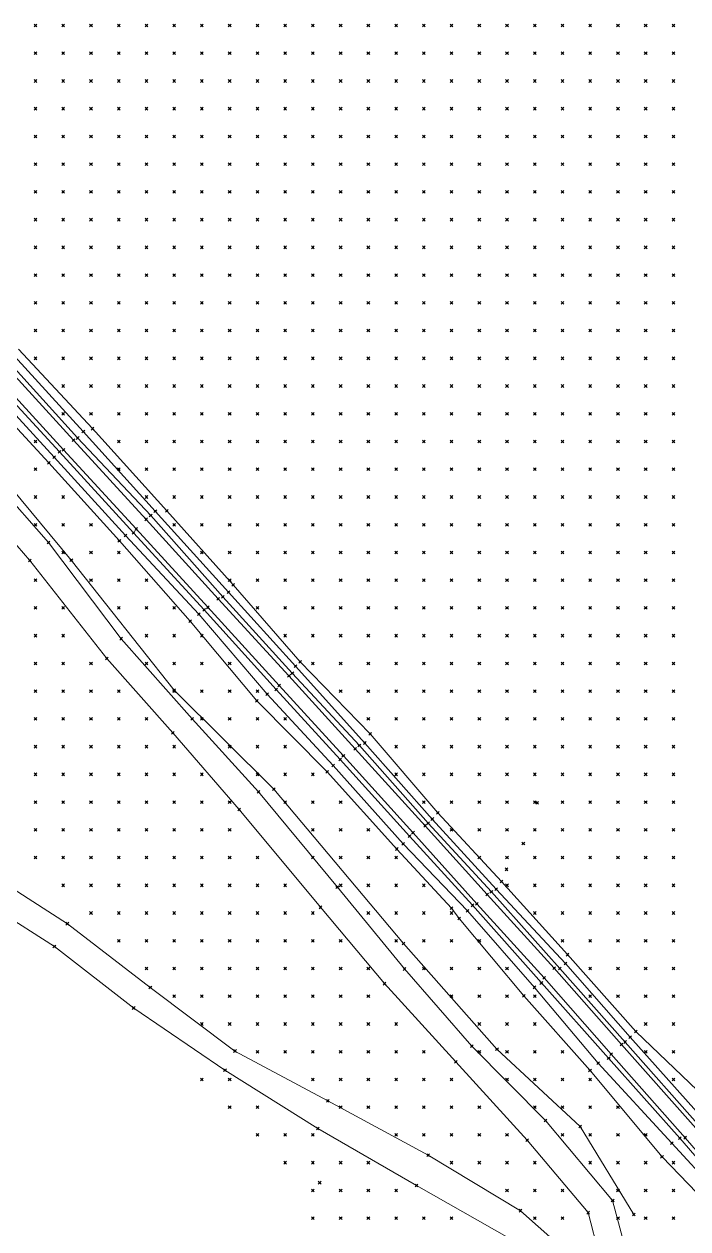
# Model space of a CAD drawing. Header units: metres. Extents: x 441556 to 446409, y 432338 to 461058.
# Drawn here: x 441859.8 to 441931.6, y 451925 to 452055.3 of the extents above; entities that cross this region are included whole.
import ezdxf

# ---------------------------------------------------------------- set-up
doc = ezdxf.new("R2010")
doc.units = ezdxf.units.M
doc.header["$MEASUREMENT"] = 0
doc.header["$PDMODE"] = 35
doc.header["$PDSIZE"] = 0.15
for name, color, linetype, lineweight in [('DTM-BRE-RevN_GRP_CALE FERATA', 2, 'Continuous', 0), ('DTM-BRE-RevN_GRP_DRUM PAMANT', 2, 'Continuous', 0), ('DTM-BRE-RevN_GRP_DRUM PIATRA', 2, 'Continuous', 0), ('DTM-BRE-RevN_GRP_TALUZ JOS', 2, 'Continuous', 0), ('DTM-BRE-RevN_GRP_TALUZ SUS', 2, 'Continuous', 0), ('DTM-BRE-RevN_YP_RevK_0YP', 1, 'Continuous', 0), ('DTM-NOK-RevN_LIDAR_co_lidar', 91, 'Continuous', 0), ('DTM-NOK-RevN_RTK', 32, 'Continuous', 0)]:
    doc.layers.add(name, color=color, linetype=linetype, lineweight=lineweight)

msp = doc.modelspace()

# ---------------------------------------------------------------- linework, layer by layer
at = {"layer": 'DTM-BRE-RevN_GRP_CALE FERATA'}
for p, q in [((441857.672, 452018.463, 361.531), (441865.14, 452010.286, 361.534)), ((441864.057, 452009.257, 361.549), (441856.546, 452017.447, 361.533)), ((441865.14, 452010.286, 361.534), (441873.003, 452001.728, 361.48)), ((441871.921, 452000.687, 361.494), (441864.057, 452009.257, 361.549)), ((441873.003, 452001.728, 361.48), (441880.79, 451993.133, 361.503)), ((441879.656, 451992.215, 361.483), (441871.921, 452000.687, 361.494)), ((441880.79, 451993.133, 361.503), (441888.441, 451984.808, 361.484)), ((441887.376, 451983.751, 361.489), (441879.656, 451992.215, 361.483)), ((441888.441, 451984.808, 361.484), (441895.606, 451976.911, 361.462)), ((441894.319, 451976.16, 361.464), (441887.376, 451983.751, 361.489)), ((441901.848, 451967.848, 361.445), (441894.319, 451976.16, 361.464)), ((441895.606, 451976.911, 361.462), (441903.175, 451968.599, 361.437)), ((441903.175, 451968.599, 361.437), (441909.864, 451961.161, 361.457)), ((441908.76, 451960.161, 361.476), (441901.848, 451967.848, 361.445)), ((441909.864, 451961.161, 361.457), (441917.109, 451953.193, 361.454)), ((441916.026, 451952.15, 361.431), (441908.76, 451960.161, 361.476)), ((441917.109, 451953.193, 361.454), (441924.395, 451944.933, 361.512)), ((441923.289, 451943.892, 361.515), (441916.026, 451952.15, 361.431)), ((441924.395, 451944.933, 361.512), (441932.422, 451935.875, 361.552)), ((441931.289, 451934.865, 361.566), (441923.289, 451943.892, 361.515)), ((441938.816, 451926.144, 361.604), (441931.289, 451934.865, 361.566))]:
    msp.add_line(p, q, dxfattribs=at)
at = {"layer": 'DTM-BRE-RevN_GRP_DRUM PAMANT'}
for p, q in [((441864.472, 451958.004, 355.304), (441855.024, 451964.063, 355.163)), ((441853.413, 451961.698, 355.155), (441863.068, 451955.548, 355.217)), ((441873.443, 451951.107, 355.328), (441864.472, 451958.004, 355.304)), ((441863.068, 451955.548, 355.217), (441871.646, 451948.887, 355.282)), ((441882.6, 451944.236, 355.528), (441873.443, 451951.107, 355.328)), ((441871.646, 451948.887, 355.282), (441881.52, 451942.16, 355.455)), ((441892.639, 451938.852, 355.901), (441882.6, 451944.236, 355.528)), ((441881.52, 451942.16, 355.455), (441891.559, 451935.853, 355.694)), ((441903.501, 451932.979, 355.822), (441892.639, 451938.852, 355.901)), ((441891.559, 451935.853, 355.694), (441902.222, 451929.701, 355.662)), ((441913.465, 451926.97, 356.019), (441903.501, 451932.979, 355.822)), ((441902.222, 451929.701, 355.662), (441912.253, 451924.013, 355.778)), ((441921.338, 451920.018, 356.461), (441913.465, 451926.97, 356.019))]:
    msp.add_line(p, q, dxfattribs=at)
at = {"layer": 'DTM-BRE-RevN_GRP_DRUM PIATRA'}
for p, q in [((441862.421, 451999.232, 356.593), (441854.438, 452008.31, 356.632)), ((441860.405, 451997.283, 356.599), (441852.395, 452006.51, 356.672)), ((441870.283, 451988.826, 356.617), (441862.421, 451999.232, 356.593)), ((441868.751, 451986.694, 356.458), (441860.405, 451997.283, 356.599)), ((441877.98, 451980.151, 356.763), (441870.283, 451988.826, 356.617)), ((441875.89, 451978.633, 356.704), (441868.751, 451986.694, 356.458)), ((441885.152, 451972.27, 356.637), (441877.98, 451980.151, 356.763)), ((441883.058, 451970.364, 356.545), (441875.89, 451978.633, 356.704)), ((441893.671, 451961.944, 356.278), (441885.152, 451972.27, 356.637)), ((441891.842, 451959.774, 356.202), (441883.058, 451970.364, 356.545)), ((441900.939, 451953.108, 356.354), (441893.671, 451961.944, 356.278)), ((441898.764, 451951.523, 356.236), (441891.842, 451959.774, 356.202)), ((441908.218, 451944.766, 356.317), (441900.939, 451953.108, 356.354)), ((441906.479, 451943.076, 356.189), (441898.764, 451951.523, 356.236)), ((441916.185, 451936.718, 356.482), (441908.218, 451944.766, 356.317)), ((441914.191, 451934.6, 356.44), (441906.479, 451943.076, 356.189)), ((441923.443, 451928.082, 356.481), (441916.185, 451936.718, 356.482)), ((441920.795, 451926.76, 356.421), (441914.191, 451934.6, 356.44)), ((441926.129, 451917.898, 356.816), (441923.443, 451928.082, 356.481)), ((441923.146, 451917.752, 356.505), (441920.795, 451926.76, 356.421))]:
    msp.add_line(p, q, dxfattribs=at)
at = {"layer": 'DTM-BRE-RevN_GRP_TALUZ JOS'}
for p, q in [((441858.769, 452019.358, 361.183), (441866.2, 452011.23, 361.007)), ((441863.042, 452008.457, 360.919), (441855.42, 452016.762, 360.833)), ((441866.2, 452011.23, 361.007), (441873.983, 452002.617, 361.07)), ((441870.765, 451999.974, 360.77), (441863.042, 452008.457, 360.919)), ((441857.17, 452006.589, 356.77), (441864.898, 451997.32, 356.505)), ((441873.983, 452002.617, 361.07), (441881.902, 451993.863, 361.187)), ((441878.679, 451991.467, 360.929), (441870.765, 451999.974, 360.77)), ((441864.898, 451997.32, 356.505), (441876.017, 451983.246, 356.8)), ((441881.902, 451993.863, 361.187), (441889.153, 451985.854, 361.227)), ((441886.075, 451982.833, 360.812), (441878.679, 451991.467, 360.929)), ((441889.153, 451985.854, 361.227), (441896.651, 451977.544, 361.249)), ((441876.017, 451983.246, 356.8), (441886.794, 451972.555, 356.633)), ((441893.217, 451975.112, 360.779), (441886.075, 451982.833, 360.812)), ((441896.651, 451977.544, 361.249), (441903.937, 451969.321, 361.222)), ((441900.778, 451966.645, 360.854), (441893.217, 451975.112, 360.779)), ((441886.794, 451972.555, 356.633), (441900.824, 451955.861, 356.517)), ((441903.937, 451969.321, 361.222), (441910.84, 451961.749, 361.117)), ((441907.733, 451959.406, 360.841), (441900.778, 451966.645, 360.854)), ((441910.84, 451961.749, 361.117), (441918.333, 451953.705, 361.199)), ((441914.986, 451951.12, 360.798), (441907.733, 451959.406, 360.841)), ((441900.824, 451955.861, 356.517), (441910.933, 451944.424, 356.446)), ((441918.333, 451953.705, 361.199), (441925.324, 451945.735, 361.128)), ((441921.865, 451942.932, 360.804), (441914.986, 451951.12, 360.798)), ((441925.324, 451945.735, 361.128), (441933.409, 451936.698, 361.052)), ((441910.933, 451944.424, 356.446), (441919.941, 451936.064, 356.521)), ((441929.852, 451934.264, 360.915), (441921.865, 451942.932, 360.804)), ((441919.941, 451936.064, 356.521), (441925.724, 451926.558, 356.945)), ((441937.583, 451925.836, 360.895), (441929.852, 451934.264, 360.915))]:
    msp.add_line(p, q, dxfattribs=at)
at = {"layer": 'DTM-BRE-RevN_GRP_TALUZ SUS'}
for p, q in [((441865.582, 452010.528, 361.331), (441858.087, 452018.822, 361.375)), ((441856.09, 452017.188, 361.259), (441863.623, 452009.032, 361.24)), ((441873.487, 452002.155, 361.271), (441865.582, 452010.528, 361.331)), ((441863.623, 452009.032, 361.24), (441871.618, 452000.263, 361.219)), ((441881.276, 451993.36, 361.296), (441873.487, 452002.155, 361.271)), ((441871.618, 452000.263, 361.219), (441879.261, 451991.949, 361.219)), ((441888.799, 451985.094, 361.295), (441881.276, 451993.36, 361.296)), ((441879.261, 451991.949, 361.219), (441887.06, 451983.335, 361.215)), ((441896.049, 451977.28, 361.38), (441888.799, 451985.094, 361.295)), ((441887.06, 451983.335, 361.215), (441893.965, 451975.763, 361.262)), ((441903.491, 451968.863, 361.266), (441896.049, 451977.28, 361.38)), ((441893.965, 451975.763, 361.262), (441901.461, 451967.467, 361.173)), ((441910.328, 451961.453, 361.295), (441903.491, 451968.863, 361.266)), ((441901.461, 451967.467, 361.173), (441908.294, 451959.993, 361.187)), ((441917.724, 451953.16, 361.32), (441910.328, 451961.453, 361.295)), ((441908.294, 451959.993, 361.187), (441915.733, 451951.592, 361.185)), ((441924.792, 451945.209, 361.317), (441917.724, 451953.16, 361.32)), ((441915.733, 451951.592, 361.185), (441923.01, 451943.46, 361.307)), ((441932.908, 451936.055, 361.278), (441924.792, 451945.209, 361.317)), ((441923.01, 451943.46, 361.307), (441930.705, 451934.804, 361.212)), ((441930.705, 451934.804, 361.212), (441938.191, 451926.168, 361.412))]:
    msp.add_line(p, q, dxfattribs=at)
at = {"layer": 'DTM-BRE-RevN_YP_RevK_0YP'}
for p, q in [((441867.203, 452011.54, 361.728), (441859.183, 452020.126, 361.937)), ((441854.929, 452015.982, 360.85), (441862.46, 452007.851, 360.347)), ((441875.229, 452002.657, 361.91), (441867.203, 452011.54, 361.728)), ((441862.46, 452007.851, 360.347), (441870.094, 451999.399, 360.647)), ((441882.392, 451994.645, 362.03), (441875.229, 452002.657, 361.91)), ((441870.094, 451999.399, 360.647), (441877.749, 451990.707, 361.083)), ((441889.656, 451986.319, 362.06), (441882.392, 451994.645, 362.03)), ((441877.749, 451990.707, 361.083), (441884.958, 451982.109, 360.466)), ((441897.212, 451978.544, 362.227), (441889.656, 451986.319, 362.06)), ((441884.958, 451982.109, 360.466), (441892.568, 451974.429, 360.753)), ((441904.548, 451969.984, 362.106), (441897.212, 451978.544, 362.227)), ((441892.568, 451974.429, 360.753), (441900.105, 451966.076, 360.582)), ((441911.413, 451962.573, 362.291), (441904.548, 451969.984, 362.106)), ((441900.105, 451966.076, 360.582), (441906.024, 451959.693, 360.769)), ((441918.564, 451954.656, 361.954), (441911.413, 451962.573, 362.291)), ((441906.024, 451959.693, 360.769), (441906.847, 451958.577, 360.863)), ((441906.847, 451958.577, 360.863), (441913.846, 451950.198, 360.858)), ((441925.955, 451946.355, 361.919), (441918.564, 451954.656, 361.954)), ((441913.846, 451950.198, 360.858), (441920.995, 451942.135, 360.648)), ((441934.279, 451938.381, 362.046), (441925.955, 451946.355, 361.919)), ((441920.995, 451942.135, 360.648), (441928.784, 451932.794, 360.762)), ((441928.784, 451932.794, 360.762), (441935.173, 451926.157, 360.871))]:
    msp.add_line(p, q, dxfattribs=at)
at = {"layer": 'DTM-NOK-RevN_LIDAR_co_lidar'}
for p in [(441861.031, 452055.135, 378.866), (441864.03, 452055.135, 380.051), (441867.03, 452055.135, 380.851), (441870.029, 452055.135, 382.812), (441873.028, 452055.135, 384.113), (441876.028, 452055.135, 385.192), (441879.027, 452055.135, 385.827), (441882.026, 452055.135, 386.61), (441885.026, 452055.135, 387.612), (441888.025, 452055.135, 388.429), (441891.024, 452055.135, 389.31), (441894.024, 452055.135, 390.402), (441897.023, 452055.135, 392.152), (441900.022, 452055.135, 392.673), (441903.022, 452055.135, 392.794), (441906.021, 452055.135, 392.838), (441909.02, 452055.135, 392.843), (441912.02, 452055.135, 396.794), (441915.019, 452055.135, 401.577), (441918.018, 452055.135, 405.1), (441921.018, 452055.135, 407.518), (441924.017, 452055.135, 409.852), (441927.016, 452055.135, 412.073), (441930.016, 452055.135, 413.109), (441861.031, 452052.136, 378.224), (441864.03, 452052.136, 379.101), (441867.03, 452052.136, 380.073), (441870.029, 452052.136, 381.723), (441873.028, 452052.136, 383.28), (441876.028, 452052.136, 384.149), (441879.027, 452052.136, 385.055), (441882.026, 452052.136, 386.548), (441885.026, 452052.136, 387.271), (441888.025, 452052.136, 387.772), (441891.024, 452052.136, 388.522), (441894.024, 452052.136, 389.017), (441897.023, 452052.136, 390.907), (441900.022, 452052.136, 392.176), (441903.022, 452052.136, 392.471), (441906.021, 452052.136, 392.527), (441909.02, 452052.136, 392.6), (441912.02, 452052.136, 395.351), (441915.019, 452052.136, 399.105), (441918.018, 452052.136, 402.242), (441921.018, 452052.136, 405.55), (441924.017, 452052.136, 408.675), (441927.016, 452052.136, 410.733), (441930.016, 452052.136, 411.74), (441861.031, 452049.136, 376.85), (441864.03, 452049.136, 377.832), (441867.03, 452049.136, 378.33), (441870.029, 452049.136, 379.577), (441873.028, 452049.136, 382.118), (441876.028, 452049.136, 383.177), (441879.027, 452049.136, 383.902), (441882.026, 452049.136, 385.097), (441885.026, 452049.136, 385.128), (441888.025, 452049.136, 387.281), (441891.024, 452049.136, 387.221), (441894.024, 452049.136, 388.402), (441897.023, 452049.136, 389.64), (441900.022, 452049.136, 390.699), (441903.022, 452049.136, 392.3), (441906.021, 452049.136, 392.618), (441909.02, 452049.136, 392.596), (441912.02, 452049.136, 393.871), (441915.019, 452049.136, 395.599), (441918.018, 452049.136, 399.298), (441921.018, 452049.136, 403.651), (441924.017, 452049.136, 404.777), (441927.016, 452049.136, 406.422), (441930.016, 452049.136, 410.107), (441861.031, 452046.137, 374.916), (441864.03, 452046.137, 376.21), (441867.03, 452046.137, 376.725), (441870.029, 452046.137, 377.996), (441873.028, 452046.137, 380.347), (441876.028, 452046.137, 379.907), (441879.027, 452046.137, 380.797), (441882.026, 452046.137, 381.132), (441885.026, 452046.137, 381.366), (441888.025, 452046.137, 383.117), (441891.024, 452046.137, 385.212), (441894.024, 452046.137, 388.106), (441897.023, 452046.137, 389.338), (441900.022, 452046.137, 391.019), (441903.022, 452046.137, 392.056), (441906.021, 452046.137, 392.565), (441909.02, 452046.137, 392.811), (441912.02, 452046.137, 393.015), (441915.019, 452046.137, 393.743), (441918.018, 452046.137, 395.984), (441921.018, 452046.137, 399.195), (441924.017, 452046.137, 402.404), (441927.016, 452046.137, 404.962), (441930.016, 452046.137, 407.001), (441861.031, 452043.138, 373.54), (441864.03, 452043.138, 372.932), (441867.03, 452043.138, 373.453), (441870.029, 452043.138, 375.434), (441873.028, 452043.138, 376.602), (441876.028, 452043.138, 376.936), (441879.027, 452043.138, 377.761), (441882.026, 452043.138, 378.015), (441885.026, 452043.138, 378.915), (441888.025, 452043.138, 383.042), (441891.024, 452043.138, 382.582), (441894.024, 452043.138, 383.701), (441897.023, 452043.138, 385.231), (441900.022, 452043.138, 387.81), (441903.022, 452043.138, 391.237), (441906.021, 452043.138, 392.626), (441909.02, 452043.138, 392.938), (441912.02, 452043.138, 393.178), (441915.019, 452043.138, 393.793), (441918.018, 452043.138, 395.846), (441921.018, 452043.138, 399.047), (441924.017, 452043.138, 401.658), (441927.016, 452043.138, 403.294), (441930.016, 452043.138, 405.344), (441861.031, 452040.138, 372.395), (441864.03, 452040.138, 373.708), (441867.03, 452040.138, 372.687), (441870.029, 452040.138, 372.269), (441873.028, 452040.138, 373.89), (441876.028, 452040.138, 375.159), (441879.027, 452040.138, 376.636), (441882.026, 452040.138, 378.467), (441885.026, 452040.138, 378.353), (441888.025, 452040.138, 377.651), (441891.024, 452040.138, 380.212), (441894.024, 452040.138, 381.721), (441897.023, 452040.138, 382.273), (441900.022, 452040.138, 388.406), (441903.022, 452040.138, 391.871), (441906.021, 452040.138, 392.64), (441909.02, 452040.138, 393.048), (441912.02, 452040.138, 393.429), (441915.019, 452040.138, 394.125), (441918.018, 452040.138, 395.011), (441921.018, 452040.138, 397.344), (441924.017, 452040.138, 400.295), (441927.016, 452040.138, 402.271), (441930.016, 452040.138, 405.147), (441861.031, 452037.139, 370.358), (441864.03, 452037.139, 371.725), (441867.03, 452037.139, 372.426), (441870.029, 452037.139, 372.35), (441873.028, 452037.139, 373.304), (441876.028, 452037.139, 373.964), (441879.027, 452037.139, 376.605), (441882.026, 452037.139, 378.929), (441885.026, 452037.139, 377.349), (441888.025, 452037.139, 376.264), (441891.024, 452037.139, 378.068), (441894.024, 452037.139, 377.348), (441897.023, 452037.139, 378.265), (441900.022, 452037.139, 384.001), (441903.022, 452037.139, 390.931), (441906.021, 452037.139, 393.102), (441909.02, 452037.139, 393.485), (441912.02, 452037.139, 394.129), (441915.019, 452037.139, 394.808), (441918.018, 452037.139, 396.157), (441921.018, 452037.139, 397.761), (441924.017, 452037.139, 399.07), (441927.016, 452037.139, 400.631), (441930.016, 452037.139, 403.117), (441861.031, 452034.14, 367.315), (441864.03, 452034.14, 369.706), (441867.03, 452034.14, 371.683), (441870.029, 452034.14, 371.881), (441873.028, 452034.14, 372.557), (441876.028, 452034.14, 373.094), (441879.027, 452034.14, 375.044), (441882.026, 452034.14, 376.405), (441885.026, 452034.14, 375.549), (441888.025, 452034.14, 374.293), (441891.024, 452034.14, 375.405), (441894.024, 452034.14, 375.544), (441897.023, 452034.14, 378.723), (441900.022, 452034.14, 383.137), (441903.022, 452034.14, 388.805), (441906.021, 452034.14, 392.676), (441909.02, 452034.14, 394.344), (441912.02, 452034.14, 394.448), (441915.019, 452034.14, 395.057), (441918.018, 452034.14, 396.052), (441921.018, 452034.14, 396.64), (441924.017, 452034.14, 397.057), (441927.016, 452034.14, 398.169), (441930.016, 452034.14, 400.661), (441861.031, 452031.14, 367.02), (441864.03, 452031.14, 369.025), (441867.03, 452031.14, 371.98), (441870.029, 452031.14, 372.336), (441873.028, 452031.14, 372.156), (441876.028, 452031.14, 372.319), (441879.027, 452031.14, 373.156), (441882.026, 452031.14, 374.064), (441885.026, 452031.14, 374.013), (441888.025, 452031.14, 373.225), (441891.024, 452031.14, 373.042), (441894.024, 452031.14, 375.217), (441897.023, 452031.14, 379.555), (441900.022, 452031.14, 382.01), (441903.022, 452031.14, 388.796), (441906.021, 452031.14, 391.896), (441909.02, 452031.14, 394.335), (441912.02, 452031.14, 394.739), (441915.019, 452031.14, 395.339), (441918.018, 452031.14, 396.265), (441921.018, 452031.14, 396.62), (441924.017, 452031.14, 396.993), (441927.016, 452031.14, 397.395), (441930.016, 452031.14, 398.829), (441861.031, 452028.141, 365.874), (441864.03, 452028.141, 366.958), (441867.03, 452028.141, 370.049), (441870.029, 452028.141, 371.111), (441873.028, 452028.141, 371.639), (441876.028, 452028.141, 372.168), (441879.027, 452028.141, 372.473), (441882.026, 452028.141, 372.054), (441885.026, 452028.141, 372.011), (441888.025, 452028.141, 373.132), (441891.024, 452028.141, 372.827), (441894.024, 452028.141, 374.333), (441897.023, 452028.141, 376.783), (441900.022, 452028.141, 380.874), (441903.022, 452028.141, 386.846), (441906.021, 452028.141, 390.871), (441909.02, 452028.141, 394.301), (441912.02, 452028.141, 394.756), (441915.019, 452028.141, 395.471), (441918.018, 452028.141, 396.509), (441921.018, 452028.141, 396.882), (441924.017, 452028.141, 397.21), (441927.016, 452028.141, 397.29), (441930.016, 452028.141, 397.699), (441861.031, 452025.142, 363.273), (441864.03, 452025.142, 364.81), (441867.03, 452025.142, 368.224), (441870.029, 452025.142, 369.853), (441873.028, 452025.142, 371.921), (441876.028, 452025.142, 372.455), (441879.027, 452025.142, 371.865), (441882.026, 452025.142, 371.904), (441885.026, 452025.142, 370.951), (441888.025, 452025.142, 372.053), (441891.024, 452025.142, 371.844), (441894.024, 452025.142, 372.142), (441897.023, 452025.142, 376.655), (441900.022, 452025.142, 381.892), (441903.022, 452025.142, 387.681), (441906.021, 452025.142, 390.141), (441909.02, 452025.142, 393.562), (441912.02, 452025.142, 394.528), (441915.019, 452025.142, 395.616), (441918.018, 452025.142, 396.783), (441921.018, 452025.142, 397.03), (441924.017, 452025.142, 397.213), (441927.016, 452025.142, 397.224), (441930.016, 452025.142, 397.331), (441861.031, 452022.142, 362.023), (441864.03, 452022.142, 363.203), (441867.03, 452022.142, 366.408), (441870.029, 452022.142, 370.888), (441873.028, 452022.142, 374.092), (441876.028, 452022.142, 373.917), (441879.027, 452022.142, 371.644), (441882.026, 452022.142, 371.122), (441885.026, 452022.142, 371.397), (441888.025, 452022.142, 371.27), (441891.024, 452022.142, 370.078), (441894.024, 452022.142, 369.957), (441897.023, 452022.142, 371.814), (441900.022, 452022.142, 380.827), (441903.022, 452022.142, 386.459), (441906.021, 452022.142, 387.64), (441909.02, 452022.142, 389.416), (441912.02, 452022.142, 391.756), (441915.019, 452022.142, 394.252), (441918.018, 452022.142, 396.257), (441921.018, 452022.142, 397.065), (441924.017, 452022.142, 397.169), (441927.016, 452022.142, 397.188), (441930.016, 452022.142, 397.257), (441861.031, 452019.143, 361.487), (441864.03, 452019.143, 362.319), (441867.03, 452019.143, 364.669), (441870.029, 452019.143, 369.714), (441873.028, 452019.143, 372.236), (441876.028, 452019.143, 371.986), (441879.027, 452019.143, 371.087), (441882.026, 452019.143, 370.101), (441885.026, 452019.143, 370.221), (441888.025, 452019.143, 369.586), (441891.024, 452019.143, 368.845), (441894.024, 452019.143, 368.779), (441897.023, 452019.143, 372.96), (441900.022, 452019.143, 381.08), (441903.022, 452019.143, 385.592), (441906.021, 452019.143, 386.472), (441909.02, 452019.143, 386.871), (441912.02, 452019.143, 388.025), (441915.019, 452019.143, 391.745), (441918.018, 452019.143, 395.595), (441921.018, 452019.143, 397.046), (441924.017, 452019.143, 397.171), (441927.016, 452019.143, 397.179), (441930.016, 452019.143, 397.221), (441864.03, 452016.144, 361.844), (441867.03, 452016.144, 363.351), (441870.029, 452016.144, 365.59), (441873.028, 452016.144, 367.122), (441876.028, 452016.144, 368.083), (441879.027, 452016.144, 368.849), (441882.026, 452016.144, 368.771), (441885.026, 452016.144, 368.521), (441888.025, 452016.144, 368.2), (441891.024, 452016.144, 367.584), (441894.024, 452016.144, 367.399), (441897.023, 452016.144, 376.027), (441900.022, 452016.144, 382.095), (441903.022, 452016.144, 385.655), (441906.021, 452016.144, 386.452), (441909.02, 452016.144, 386.478), (441912.02, 452016.144, 386.564), (441915.019, 452016.144, 389.811), (441918.018, 452016.144, 394.351), (441921.018, 452016.144, 396.735), (441924.017, 452016.144, 397.252), (441927.016, 452016.144, 397.248), (441930.016, 452016.144, 397.416), (441864.03, 452013.144, 361.225), (441867.03, 452013.144, 362.106), (441870.029, 452013.144, 363.046), (441873.028, 452013.144, 364.055), (441876.028, 452013.144, 365.741), (441879.027, 452013.144, 367.296), (441882.026, 452013.144, 368.112), (441885.026, 452013.144, 367.997), (441888.025, 452013.144, 367.918), (441891.024, 452013.144, 367.454), (441894.024, 452013.144, 367.091), (441897.023, 452013.144, 375.453), (441900.022, 452013.144, 380.778), (441903.022, 452013.144, 385.275), (441906.021, 452013.144, 386.421), (441909.02, 452013.144, 386.442), (441912.02, 452013.144, 386.528), (441915.019, 452013.144, 387.958), (441918.018, 452013.144, 390.671), (441921.018, 452013.144, 394.1), (441924.017, 452013.144, 396.278), (441927.016, 452013.144, 396.49), (441930.016, 452013.144, 397.153), (441861.031, 452010.145, 360.651), (441870.029, 452010.145, 362.185), (441873.028, 452010.145, 363.05), (441876.028, 452010.145, 364.495), (441879.027, 452010.145, 366.592), (441882.026, 452010.145, 367.558), (441885.026, 452010.145, 367.891), (441888.025, 452010.145, 367.882), (441891.024, 452010.145, 367.644), (441894.024, 452010.145, 366.604), (441897.023, 452010.145, 369.226), (441900.022, 452010.145, 378.565), (441903.022, 452010.145, 385.015), (441906.021, 452010.145, 386.381), (441909.02, 452010.145, 386.376), (441912.02, 452010.145, 386.434), (441915.019, 452010.145, 386.986), (441918.018, 452010.145, 388.11), (441921.018, 452010.145, 390.728), (441924.017, 452010.145, 393.93), (441927.016, 452010.145, 395.494), (441930.016, 452010.145, 396.336), (441861.031, 452007.146, 359.446), (441870.029, 452007.146, 361.317), (441873.028, 452007.146, 362.333), (441876.028, 452007.146, 364.118), (441879.027, 452007.146, 365.686), (441882.026, 452007.146, 366.303), (441885.026, 452007.146, 366.659), (441888.025, 452007.146, 366.681), (441891.024, 452007.146, 366.313), (441894.024, 452007.146, 365.1), (441897.023, 452007.146, 368.31), (441900.022, 452007.146, 378.037), (441903.022, 452007.146, 383.568), (441906.021, 452007.146, 385.217), (441909.02, 452007.146, 385.953), (441912.02, 452007.146, 386.245), (441915.019, 452007.146, 386.771), (441918.018, 452007.146, 387.188), (441921.018, 452007.146, 386.858), (441924.017, 452007.146, 388.429), (441927.016, 452007.146, 391.808), (441930.016, 452007.146, 393.824), (441861.031, 452004.146, 357.567), (441864.03, 452004.146, 359.402), (441873.028, 452004.146, 361.602), (441876.028, 452004.146, 363.357), (441879.027, 452004.146, 364.766), (441882.026, 452004.146, 364.82), (441885.026, 452004.146, 364.24), (441888.025, 452004.146, 364.277), (441891.024, 452004.146, 364.113), (441894.024, 452004.146, 363.77), (441897.023, 452004.146, 371.55), (441900.022, 452004.146, 376.83), (441903.022, 452004.146, 380.555), (441906.021, 452004.146, 383.06), (441909.02, 452004.146, 384.86), (441912.02, 452004.146, 385.872), (441915.019, 452004.146, 386.155), (441918.018, 452004.146, 385.461), (441921.018, 452004.146, 383.044), (441924.017, 452004.146, 382.562), (441927.016, 452004.146, 385.682), (441930.016, 452004.146, 388.816), (441861.031, 452001.147, 356.705), (441864.03, 452001.147, 358.035), (441867.03, 452001.147, 359.683), (441876.028, 452001.147, 361.263), (441879.027, 452001.147, 362.964), (441882.026, 452001.147, 363.279), (441885.026, 452001.147, 362.67), (441888.025, 452001.147, 362.731), (441891.024, 452001.147, 362.692), (441894.024, 452001.147, 362.697), (441897.023, 452001.147, 367.517), (441900.022, 452001.147, 373.704), (441903.022, 452001.147, 378.314), (441906.021, 452001.147, 381.019), (441909.02, 452001.147, 382.82), (441912.02, 452001.147, 384.414), (441915.019, 452001.147, 385.122), (441918.018, 452001.147, 384.316), (441921.018, 452001.147, 382.302), (441924.017, 452001.147, 381.6), (441927.016, 452001.147, 382.855), (441930.016, 452001.147, 384.557), (441864.03, 451998.148, 356.616), (441867.03, 451998.148, 358.17), (441870.029, 451998.148, 360.419), (441879.027, 451998.148, 361.083), (441882.026, 451998.148, 362.211), (441885.026, 451998.148, 362.735), (441888.025, 451998.148, 362.695), (441891.024, 451998.148, 362.735), (441894.024, 451998.148, 362.787), (441897.023, 451998.148, 367.724), (441900.022, 451998.148, 372.209), (441903.022, 451998.148, 376.254), (441906.021, 451998.148, 378.134), (441909.02, 451998.148, 379.514), (441912.02, 451998.148, 380.858), (441915.019, 451998.148, 382.534), (441918.018, 451998.148, 383.042), (441921.018, 451998.148, 381.888), (441924.017, 451998.148, 381.517), (441927.016, 451998.148, 382.828), (441930.016, 451998.148, 384.784), (441861.031, 451995.148, 356.144), (441867.03, 451995.148, 357.334), (441870.029, 451995.148, 359.53), (441873.028, 451995.148, 360.442), (441882.026, 451995.148, 361.401), (441885.026, 451995.148, 362.256), (441888.025, 451995.148, 362.592), (441891.024, 451995.148, 362.949), (441894.024, 451995.148, 363.059), (441897.023, 451995.148, 366.956), (441900.022, 451995.148, 371.2), (441903.022, 451995.148, 374.164), (441906.021, 451995.148, 375.386), (441909.02, 451995.148, 376.201), (441912.02, 451995.148, 377.29), (441915.019, 451995.148, 379.572), (441918.018, 451995.148, 381.167), (441921.018, 451995.148, 380.462), (441924.017, 451995.148, 380.483), (441927.016, 451995.148, 383.303), (441930.016, 451995.148, 387.845), (441861.031, 451992.149, 356.087), (441864.03, 451992.149, 356.086), (441870.029, 451992.149, 357.124), (441873.028, 451992.149, 359.683), (441876.028, 451992.149, 360.833), (441885.026, 451992.149, 361.079), (441888.025, 451992.149, 362.218), (441891.024, 451992.149, 363.1), (441894.024, 451992.149, 363.128), (441897.023, 451992.149, 366.111), (441900.022, 451992.149, 370.324), (441903.022, 451992.149, 373.252), (441906.021, 451992.149, 374.462), (441909.02, 451992.149, 374.702), (441912.02, 451992.149, 376.293), (441915.019, 451992.149, 378.076), (441918.018, 451992.149, 379.107), (441921.018, 451992.149, 379.766), (441924.017, 451992.149, 380.825), (441927.016, 451992.149, 383.598), (441930.016, 451992.149, 387.74), (441861.031, 451989.149, 356.064), (441864.03, 451989.149, 356.066), (441873.028, 451989.149, 357.866), (441876.028, 451989.149, 360.889), (441879.027, 451989.149, 360.949), (441888.025, 451989.149, 361.89), (441891.024, 451989.149, 363.437), (441894.024, 451989.149, 363.367), (441897.023, 451989.149, 364.662), (441900.022, 451989.149, 369.085), (441903.022, 451989.149, 372.432), (441906.021, 451989.149, 373.635), (441909.02, 451989.149, 373.541), (441912.02, 451989.149, 374.579), (441915.019, 451989.149, 376.577), (441918.018, 451989.149, 378.291), (441921.018, 451989.149, 379.192), (441924.017, 451989.149, 380.518), (441927.016, 451989.149, 383.074), (441930.016, 451989.149, 385.586), (441861.031, 451986.15, 356.057), (441864.03, 451986.15, 356.029), (441867.03, 451986.15, 356.072), (441873.028, 451986.15, 356.838), (441876.028, 451986.15, 358.454), (441879.027, 451986.15, 359.936), (441882.026, 451986.15, 360.537), (441891.024, 451986.15, 362.58), (441894.024, 451986.15, 363.199), (441897.023, 451986.15, 365.966), (441900.022, 451986.15, 367.956), (441903.022, 451986.15, 369.085), (441906.021, 451986.15, 369.691), (441909.02, 451986.15, 370.584), (441912.02, 451986.15, 373.113), (441915.019, 451986.15, 375.899), (441918.018, 451986.15, 377.624), (441921.018, 451986.15, 378.543), (441924.017, 451986.15, 379.421), (441927.016, 451986.15, 380.908), (441930.016, 451986.15, 383.07), (441861.031, 451983.151, 355.973), (441864.03, 451983.151, 355.961), (441867.03, 451983.151, 355.994), (441870.029, 451983.151, 356.041), (441876.028, 451983.151, 356.987), (441879.027, 451983.151, 358.426), (441882.026, 451983.151, 359.585), (441885.026, 451983.151, 360.502), (441894.024, 451983.151, 363.824), (441897.023, 451983.151, 366.624), (441900.022, 451983.151, 367.706), (441903.022, 451983.151, 366.469), (441906.021, 451983.151, 366.641), (441909.02, 451983.151, 368.04), (441912.02, 451983.151, 369.99), (441915.019, 451983.151, 373.955), (441918.018, 451983.151, 377.229), (441921.018, 451983.151, 378.171), (441924.017, 451983.151, 378.526), (441927.016, 451983.151, 379.396), (441930.016, 451983.151, 380.883), (441861.031, 451980.151, 355.959), (441864.03, 451980.151, 355.937), (441867.03, 451980.151, 355.925), (441870.029, 451980.151, 355.932), (441873.028, 451980.151, 356.061), (441879.027, 451980.151, 356.838), (441882.026, 451980.151, 357.779), (441885.026, 451980.151, 360.693), (441888.025, 451980.151, 360.743), (441897.023, 451980.151, 363.826), (441900.022, 451980.151, 365.508), (441903.022, 451980.151, 365.299), (441906.021, 451980.151, 364.908), (441909.02, 451980.151, 364.878), (441912.02, 451980.151, 365.575), (441915.019, 451980.151, 371.892), (441918.018, 451980.151, 377.013), (441921.018, 451980.151, 377.851), (441924.017, 451980.151, 378.091), (441927.016, 451980.151, 377.946), (441930.016, 451980.151, 377.615), (441861.031, 451977.152, 355.875), (441864.03, 451977.152, 355.92), (441867.03, 451977.152, 356.002), (441870.029, 451977.152, 355.951), (441873.028, 451977.152, 355.957), (441876.028, 451977.152, 356.141), (441882.026, 451977.152, 356.871), (441885.026, 451977.152, 360.068), (441888.025, 451977.152, 360.435), (441900.022, 451977.152, 363.587), (441903.022, 451977.152, 364.639), (441906.021, 451977.152, 364.475), (441909.02, 451977.152, 364.685), (441912.02, 451977.152, 366.758), (441915.019, 451977.152, 369.123), (441918.018, 451977.152, 373.192), (441921.018, 451977.152, 376.507), (441924.017, 451977.152, 377.155), (441927.016, 451977.152, 377.265), (441930.016, 451977.152, 377.119), (441861.031, 451974.153, 355.838), (441864.03, 451974.153, 355.947), (441867.03, 451974.153, 355.981), (441870.029, 451974.153, 355.861), (441873.028, 451974.153, 355.853), (441876.028, 451974.153, 355.97), (441879.027, 451974.153, 356.252), (441885.026, 451974.153, 356.753), (441888.025, 451974.153, 357.09), (441891.024, 451974.153, 360.573), (441900.022, 451974.153, 361.558), (441903.022, 451974.153, 363.275), (441906.021, 451974.153, 364.143), (441909.02, 451974.153, 364.908), (441912.02, 451974.153, 367.598), (441915.019, 451974.153, 369.909), (441918.018, 451974.153, 370.526), (441921.018, 451974.153, 373.065), (441924.017, 451974.153, 375.462), (441927.016, 451974.153, 375.52), (441930.016, 451974.153, 376.126), (441861.031, 451971.153, 355.667), (441864.03, 451971.153, 355.914), (441867.03, 451971.153, 355.987), (441870.029, 451971.153, 355.928), (441873.028, 451971.153, 355.795), (441876.028, 451971.153, 355.867), (441879.027, 451971.153, 355.948), (441882.026, 451971.153, 356.171), (441888.025, 451971.153, 356.58), (441891.024, 451971.153, 360.348), (441894.024, 451971.153, 360.711), (441903.022, 451971.153, 361.469), (441906.021, 451971.153, 363.106), (441909.02, 451971.153, 364.206), (441912.02, 451971.153, 367.516), (441915.019, 451971.153, 369.715), (441918.018, 451971.153, 370.401), (441921.018, 451971.153, 371.725), (441924.017, 451971.153, 373.179), (441927.016, 451971.153, 374.181), (441930.016, 451971.153, 374.934), (441861.031, 451968.154, 355.488), (441864.03, 451968.154, 355.652), (441867.03, 451968.154, 355.763), (441870.029, 451968.154, 355.869), (441873.028, 451968.154, 355.863), (441876.028, 451968.154, 355.805), (441879.027, 451968.154, 355.932), (441882.026, 451968.154, 356.06), (441891.024, 451968.154, 356.735), (441894.024, 451968.154, 359.467), (441897.023, 451968.154, 361.027), (441906.021, 451968.154, 361.508), (441909.02, 451968.154, 361.65), (441912.02, 451968.154, 362.644), (441915.019, 451968.154, 364.774), (441918.018, 451968.154, 367.695), (441921.018, 451968.154, 370.534), (441924.017, 451968.154, 372.926), (441927.016, 451968.154, 374.663), (441930.016, 451968.154, 375.091), (441861.031, 451965.155, 355.346), (441864.03, 451965.155, 355.421), (441867.03, 451965.155, 355.538), (441870.029, 451965.155, 355.7), (441873.028, 451965.155, 355.723), (441876.028, 451965.155, 355.785), (441879.027, 451965.155, 355.909), (441882.026, 451965.155, 356.064), (441885.026, 451965.155, 356.003), (441891.024, 451965.155, 356.015), (441894.024, 451965.155, 356.78), (441897.023, 451965.155, 358.207), (441900.022, 451965.155, 360.39), (441909.02, 451965.155, 361.001), (441912.02, 451965.155, 361.14), (441915.019, 451965.155, 362.772), (441918.018, 451965.155, 365.564), (441921.018, 451965.155, 368.42), (441924.017, 451965.155, 370.862), (441927.016, 451965.155, 372.851), (441930.016, 451965.155, 374.149), (441864.03, 451962.155, 355.33), (441867.03, 451962.155, 355.325), (441870.029, 451962.155, 355.381), (441873.028, 451962.155, 355.738), (441876.028, 451962.155, 355.825), (441879.027, 451962.155, 355.839), (441882.026, 451962.155, 356.013), (441885.026, 451962.155, 356.011), (441888.025, 451962.155, 356.027), (441894.024, 451962.155, 356.03), (441897.023, 451962.155, 356.483), (441900.022, 451962.155, 357.87), (441903.022, 451962.155, 360.337), (441912.02, 451962.155, 360.966), (441915.019, 451962.155, 362.135), (441918.018, 451962.155, 364.873), (441921.018, 451962.155, 367.771), (441924.017, 451962.155, 369.338), (441927.016, 451962.155, 370.211), (441930.016, 451962.155, 371.824), (441867.03, 451959.156, 355.059), (441870.029, 451959.156, 355.231), (441873.028, 451959.156, 355.664), (441876.028, 451959.156, 355.784), (441879.027, 451959.156, 355.836), (441882.026, 451959.156, 355.971), (441885.026, 451959.156, 356.019), (441888.025, 451959.156, 356.031), (441891.024, 451959.156, 355.929), (441897.023, 451959.156, 356.061), (441900.022, 451959.156, 356.665), (441903.022, 451959.156, 358.061), (441906.021, 451959.156, 360.19), (441915.019, 451959.156, 361.337), (441918.018, 451959.156, 363.296), (441921.018, 451959.156, 366.008), (441924.017, 451959.156, 367.354), (441927.016, 451959.156, 367.511), (441930.016, 451959.156, 368.785), (441870.029, 451956.157, 355.148), (441873.028, 451956.157, 355.421), (441876.028, 451956.157, 355.631), (441879.027, 451956.157, 355.828), (441882.026, 451956.157, 355.972), (441885.026, 451956.157, 356.033), (441888.025, 451956.157, 356.047), (441891.024, 451956.157, 355.94), (441894.024, 451956.157, 355.929), (441900.022, 451956.157, 356.311), (441903.022, 451956.157, 356.855), (441906.021, 451956.157, 358.372), (441909.02, 451956.157, 360.158), (441918.018, 451956.157, 361.724), (441921.018, 451956.157, 363.41), (441924.017, 451956.157, 364.312), (441927.016, 451956.157, 364.357), (441930.016, 451956.157, 365.304), (441873.028, 451953.157, 355.266), (441876.028, 451953.157, 355.457), (441879.027, 451953.157, 355.734), (441882.026, 451953.157, 355.971), (441885.026, 451953.157, 356.063), (441888.025, 451953.157, 356.049), (441891.024, 451953.157, 355.974), (441894.024, 451953.157, 355.943), (441897.023, 451953.157, 355.957), (441903.022, 451953.157, 356.496), (441906.021, 451953.157, 357.177), (441909.02, 451953.157, 359.375), (441912.02, 451953.157, 360.598), (441921.018, 451953.157, 362.064), (441924.017, 451953.157, 362.959), (441927.016, 451953.157, 362.949), (441930.016, 451953.157, 363.024), (441876.028, 451950.158, 355.31), (441879.027, 451950.158, 355.574), (441882.026, 451950.158, 355.89), (441885.026, 451950.158, 356.018), (441888.025, 451950.158, 356.051), (441891.024, 451950.158, 356.01), (441894.024, 451950.158, 355.971), (441897.023, 451950.158, 355.964), (441906.021, 451950.158, 356.71), (441909.02, 451950.158, 358.327), (441912.02, 451950.158, 359.93), (441915.019, 451950.158, 360.768), (441921.018, 451950.158, 361.378), (441924.017, 451950.158, 362.257), (441927.016, 451950.158, 362.565), (441930.016, 451950.158, 362.167), (441879.027, 451947.159, 355.422), (441882.026, 451947.159, 355.668), (441885.026, 451947.159, 355.898), (441888.025, 451947.159, 356.005), (441891.024, 451947.159, 356.047), (441894.024, 451947.159, 356.034), (441897.023, 451947.159, 356.006), (441900.022, 451947.159, 356.062), (441909.02, 451947.159, 357.018), (441912.02, 451947.159, 358.266), (441915.019, 451947.159, 360.096), (441927.016, 451947.159, 361.873), (441930.016, 451947.159, 361.94), (441885.026, 451944.159, 355.667), (441888.025, 451944.159, 355.871), (441891.024, 451944.159, 356.024), (441894.024, 451944.159, 356.061), (441897.023, 451944.159, 356.07), (441900.022, 451944.159, 356.098), (441903.022, 451944.159, 356.171), (441909.02, 451944.159, 356.239), (441912.02, 451944.159, 356.754), (441915.019, 451944.159, 358.279), (441918.018, 451944.159, 360.138), (441927.016, 451944.159, 361.199), (441930.016, 451944.159, 361.803), (441879.027, 451941.16, 355.267), (441882.026, 451941.16, 355.302), (441891.024, 451941.16, 355.892), (441894.024, 451941.16, 355.957), (441897.023, 451941.16, 356.002), (441900.022, 451941.16, 356.043), (441903.022, 451941.16, 356.138), (441906.021, 451941.16, 356.03), (441912.02, 451941.16, 356.268), (441915.019, 451941.16, 356.639), (441918.018, 451941.16, 358.446), (441921.018, 451941.16, 360.525), (441930.016, 451941.16, 361.39), (441882.026, 451938.161, 355.318), (441885.026, 451938.161, 355.424), (441894.024, 451938.161, 355.747), (441897.023, 451938.161, 355.779), (441900.022, 451938.161, 355.869), (441903.022, 451938.161, 355.913), (441906.021, 451938.161, 355.877), (441909.02, 451938.161, 355.972), (441915.019, 451938.161, 356.242), (441918.018, 451938.161, 357.029), (441921.018, 451938.161, 359.353), (441924.017, 451938.161, 361.028), (441885.026, 451935.161, 355.389), (441888.025, 451935.161, 355.453), (441891.024, 451935.161, 355.455), (441900.022, 451935.161, 355.673), (441903.022, 451935.161, 355.705), (441906.021, 451935.161, 355.759), (441909.02, 451935.161, 355.89), (441912.02, 451935.161, 356.077), (441918.018, 451935.161, 356.32), (441921.018, 451935.161, 357.826), (441924.017, 451935.161, 359.759), (441927.016, 451935.161, 360.539), (441888.025, 451932.162, 355.271), (441891.024, 451932.162, 355.233), (441894.024, 451932.162, 355.384), (441897.023, 451932.162, 355.503), (441906.021, 451932.162, 355.658), (441909.02, 451932.162, 355.771), (441912.02, 451932.162, 355.982), (441915.019, 451932.162, 356.131), (441921.018, 451932.162, 356.398), (441924.017, 451932.162, 357.552), (441927.016, 451932.162, 359.543), (441930.016, 451932.162, 360.749), (441891.024, 451929.163, 355.059), (441894.024, 451929.163, 355.257), (441897.023, 451929.163, 355.429), (441900.022, 451929.163, 355.449), (441912.02, 451929.163, 355.84), (441915.019, 451929.163, 356.039), (441918.018, 451929.163, 356.151), (441924.017, 451929.163, 356.835), (441927.016, 451929.163, 358.537), (441930.016, 451929.163, 360.403), (441891.024, 451926.163, 355.1), (441894.024, 451926.163, 354.969), (441897.023, 451926.163, 355.217), (441900.022, 451926.163, 355.14), (441903.022, 451926.163, 355.122), (441906.021, 451926.163, 355.273), (441915.019, 451926.163, 355.946), (441918.018, 451926.163, 356.109), (441924.017, 451926.163, 356.39), (441927.016, 451926.163, 357.56), (441930.016, 451926.163, 359.299)]:
    msp.add_point(p, dxfattribs=at)
at = {"layer": 'DTM-NOK-RevN_RTK'}
for p in [(441866.2, 452011.23, 361.007), (441867.203, 452011.54, 361.728), (441865.14, 452010.286, 361.534), (441865.582, 452010.528, 361.331), (441863.042, 452008.457, 360.919), (441863.623, 452009.032, 361.24), (441864.057, 452009.257, 361.549), (441862.46, 452007.851, 360.347), (441873.487, 452002.155, 361.271), (441873.983, 452002.617, 361.07), (441875.229, 452002.657, 361.91), (441871.921, 452000.687, 361.494), (441873.003, 452001.728, 361.48), (441870.094, 451999.399, 360.647), (441870.765, 451999.974, 360.77), (441871.618, 452000.263, 361.219), (441862.421, 451999.232, 356.593), (441860.405, 451997.283, 356.599), (441864.898, 451997.32, 356.505), (441882.392, 451994.645, 362.03), (441880.79, 451993.133, 361.503), (441881.276, 451993.36, 361.296), (441881.902, 451993.863, 361.187), (441879.261, 451991.949, 361.219), (441879.656, 451992.215, 361.483), (441877.749, 451990.707, 361.083), (441878.679, 451991.467, 360.929), (441870.283, 451988.826, 356.617), (441868.751, 451986.694, 356.458), (441889.656, 451986.319, 362.06), (441888.799, 451985.094, 361.295), (441889.153, 451985.854, 361.227), (441887.376, 451983.751, 361.489), (441888.441, 451984.808, 361.484), (441876.017, 451983.246, 356.8), (441886.075, 451982.833, 360.812), (441887.06, 451983.335, 361.215), (441884.958, 451982.109, 360.466), (441877.98, 451980.151, 356.763), (441875.89, 451978.633, 356.704), (441897.212, 451978.544, 362.227), (441896.049, 451977.28, 361.38), (441896.651, 451977.544, 361.249), (441894.319, 451976.16, 361.464), (441895.606, 451976.911, 361.462), (441893.217, 451975.112, 360.779), (441893.965, 451975.763, 361.262), (441892.568, 451974.429, 360.753), (441885.152, 451972.27, 356.637), (441886.794, 451972.555, 356.633), (441915.291, 451971.063, 369.271), (441883.058, 451970.364, 356.545), (441904.548, 451969.984, 362.106), (441903.175, 451968.599, 361.437), (441903.491, 451968.863, 361.266), (441903.937, 451969.321, 361.222), (441901.461, 451967.467, 361.173), (441901.848, 451967.848, 361.445), (441900.105, 451966.076, 360.582), (441900.778, 451966.645, 360.854), (441913.779, 451966.665, 364.405), (441911.972, 451963.884, 363.059), (441893.671, 451961.944, 356.278), (441910.84, 451961.749, 361.117), (441911.413, 451962.573, 362.291), (441909.864, 451961.161, 361.457), (441910.328, 451961.453, 361.295), (441891.842, 451959.774, 356.202), (441906.024, 451959.693, 360.769), (441907.733, 451959.406, 360.841), (441908.294, 451959.993, 361.187), (441908.76, 451960.161, 361.476), (441864.472, 451958.004, 355.304), (441906.847, 451958.577, 360.863), (441863.068, 451955.548, 355.217), (441900.824, 451955.861, 356.517), (441918.564, 451954.656, 361.954), (441900.939, 451953.108, 356.354), (441917.109, 451953.193, 361.454), (441917.724, 451953.16, 361.32), (441918.333, 451953.705, 361.199), (441898.764, 451951.523, 356.236), (441915.733, 451951.592, 361.185), (441916.026, 451952.15, 361.431), (441873.443, 451951.107, 355.328), (441913.846, 451950.198, 360.858), (441914.986, 451951.12, 360.798), (441871.646, 451948.887, 355.282), (441925.955, 451946.355, 361.919), (441908.218, 451944.766, 356.317), (441924.395, 451944.933, 361.512), (441924.792, 451945.209, 361.317), (441925.324, 451945.735, 361.128), (441882.6, 451944.236, 355.528), (441910.933, 451944.424, 356.446), (441923.01, 451943.46, 361.307), (441923.289, 451943.892, 361.515), (441881.52, 451942.16, 355.455), (441906.479, 451943.076, 356.189), (441920.995, 451942.135, 360.648), (441921.865, 451942.932, 360.804), (441892.639, 451938.852, 355.901), (441891.559, 451935.853, 355.694), (441916.185, 451936.718, 356.482), (441919.941, 451936.064, 356.521), (441914.191, 451934.6, 356.44), (441929.852, 451934.264, 360.915), (441930.705, 451934.804, 361.212), (441931.289, 451934.865, 361.566), (441903.501, 451932.979, 355.822), (441928.784, 451932.794, 360.762), (441891.76, 451929.994, 355.341), (441902.222, 451929.701, 355.662), (441923.443, 451928.082, 356.481), (441913.465, 451926.97, 356.019), (441920.795, 451926.76, 356.421), (441925.724, 451926.558, 356.945)]:
    msp.add_point(p, dxfattribs=at)

doc.saveas('drawing.dxf')
